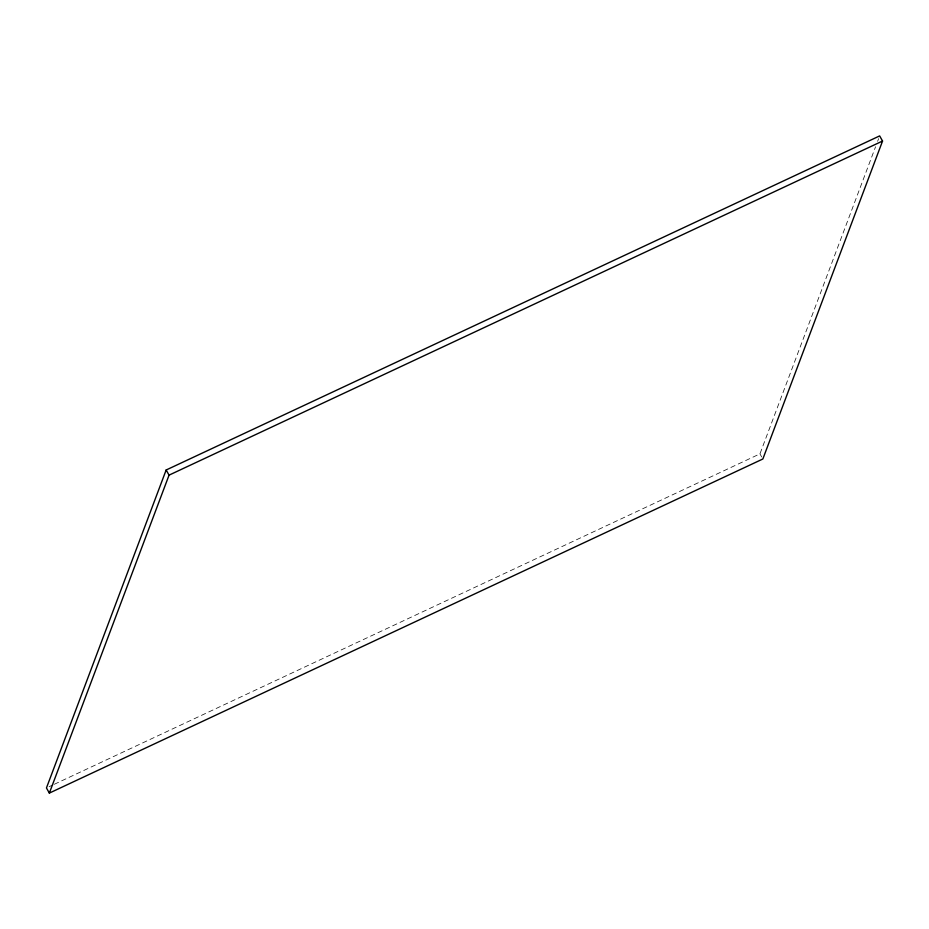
<?xml version="1.0" encoding="UTF-8"?>
<svg xmlns="http://www.w3.org/2000/svg" width="929" height="929" viewBox="0 0 929 929"><rect width="100%" height="100%" fill="white"/><g stroke="black" fill="none" stroke-linecap="round" stroke-linejoin="round"><path stroke-width="0.7" stroke-dasharray="4.64 3.48" d="M54.335 784.262L759.945 453.863L875.571 146.736M877.615 141.324L878.625 138.618M49.074 786.724L53.023 784.877M759.945 453.863L761.687 456.94"/><path stroke-width="1.39" d="M166.152 470.004L46.45 787.955L49.353 793.087L762.848 458.996L882.55 141.045L879.647 135.913L166.152 470.004L169.055 475.137L49.353 793.087M169.055 475.137L882.55 141.045"/></g></svg>
